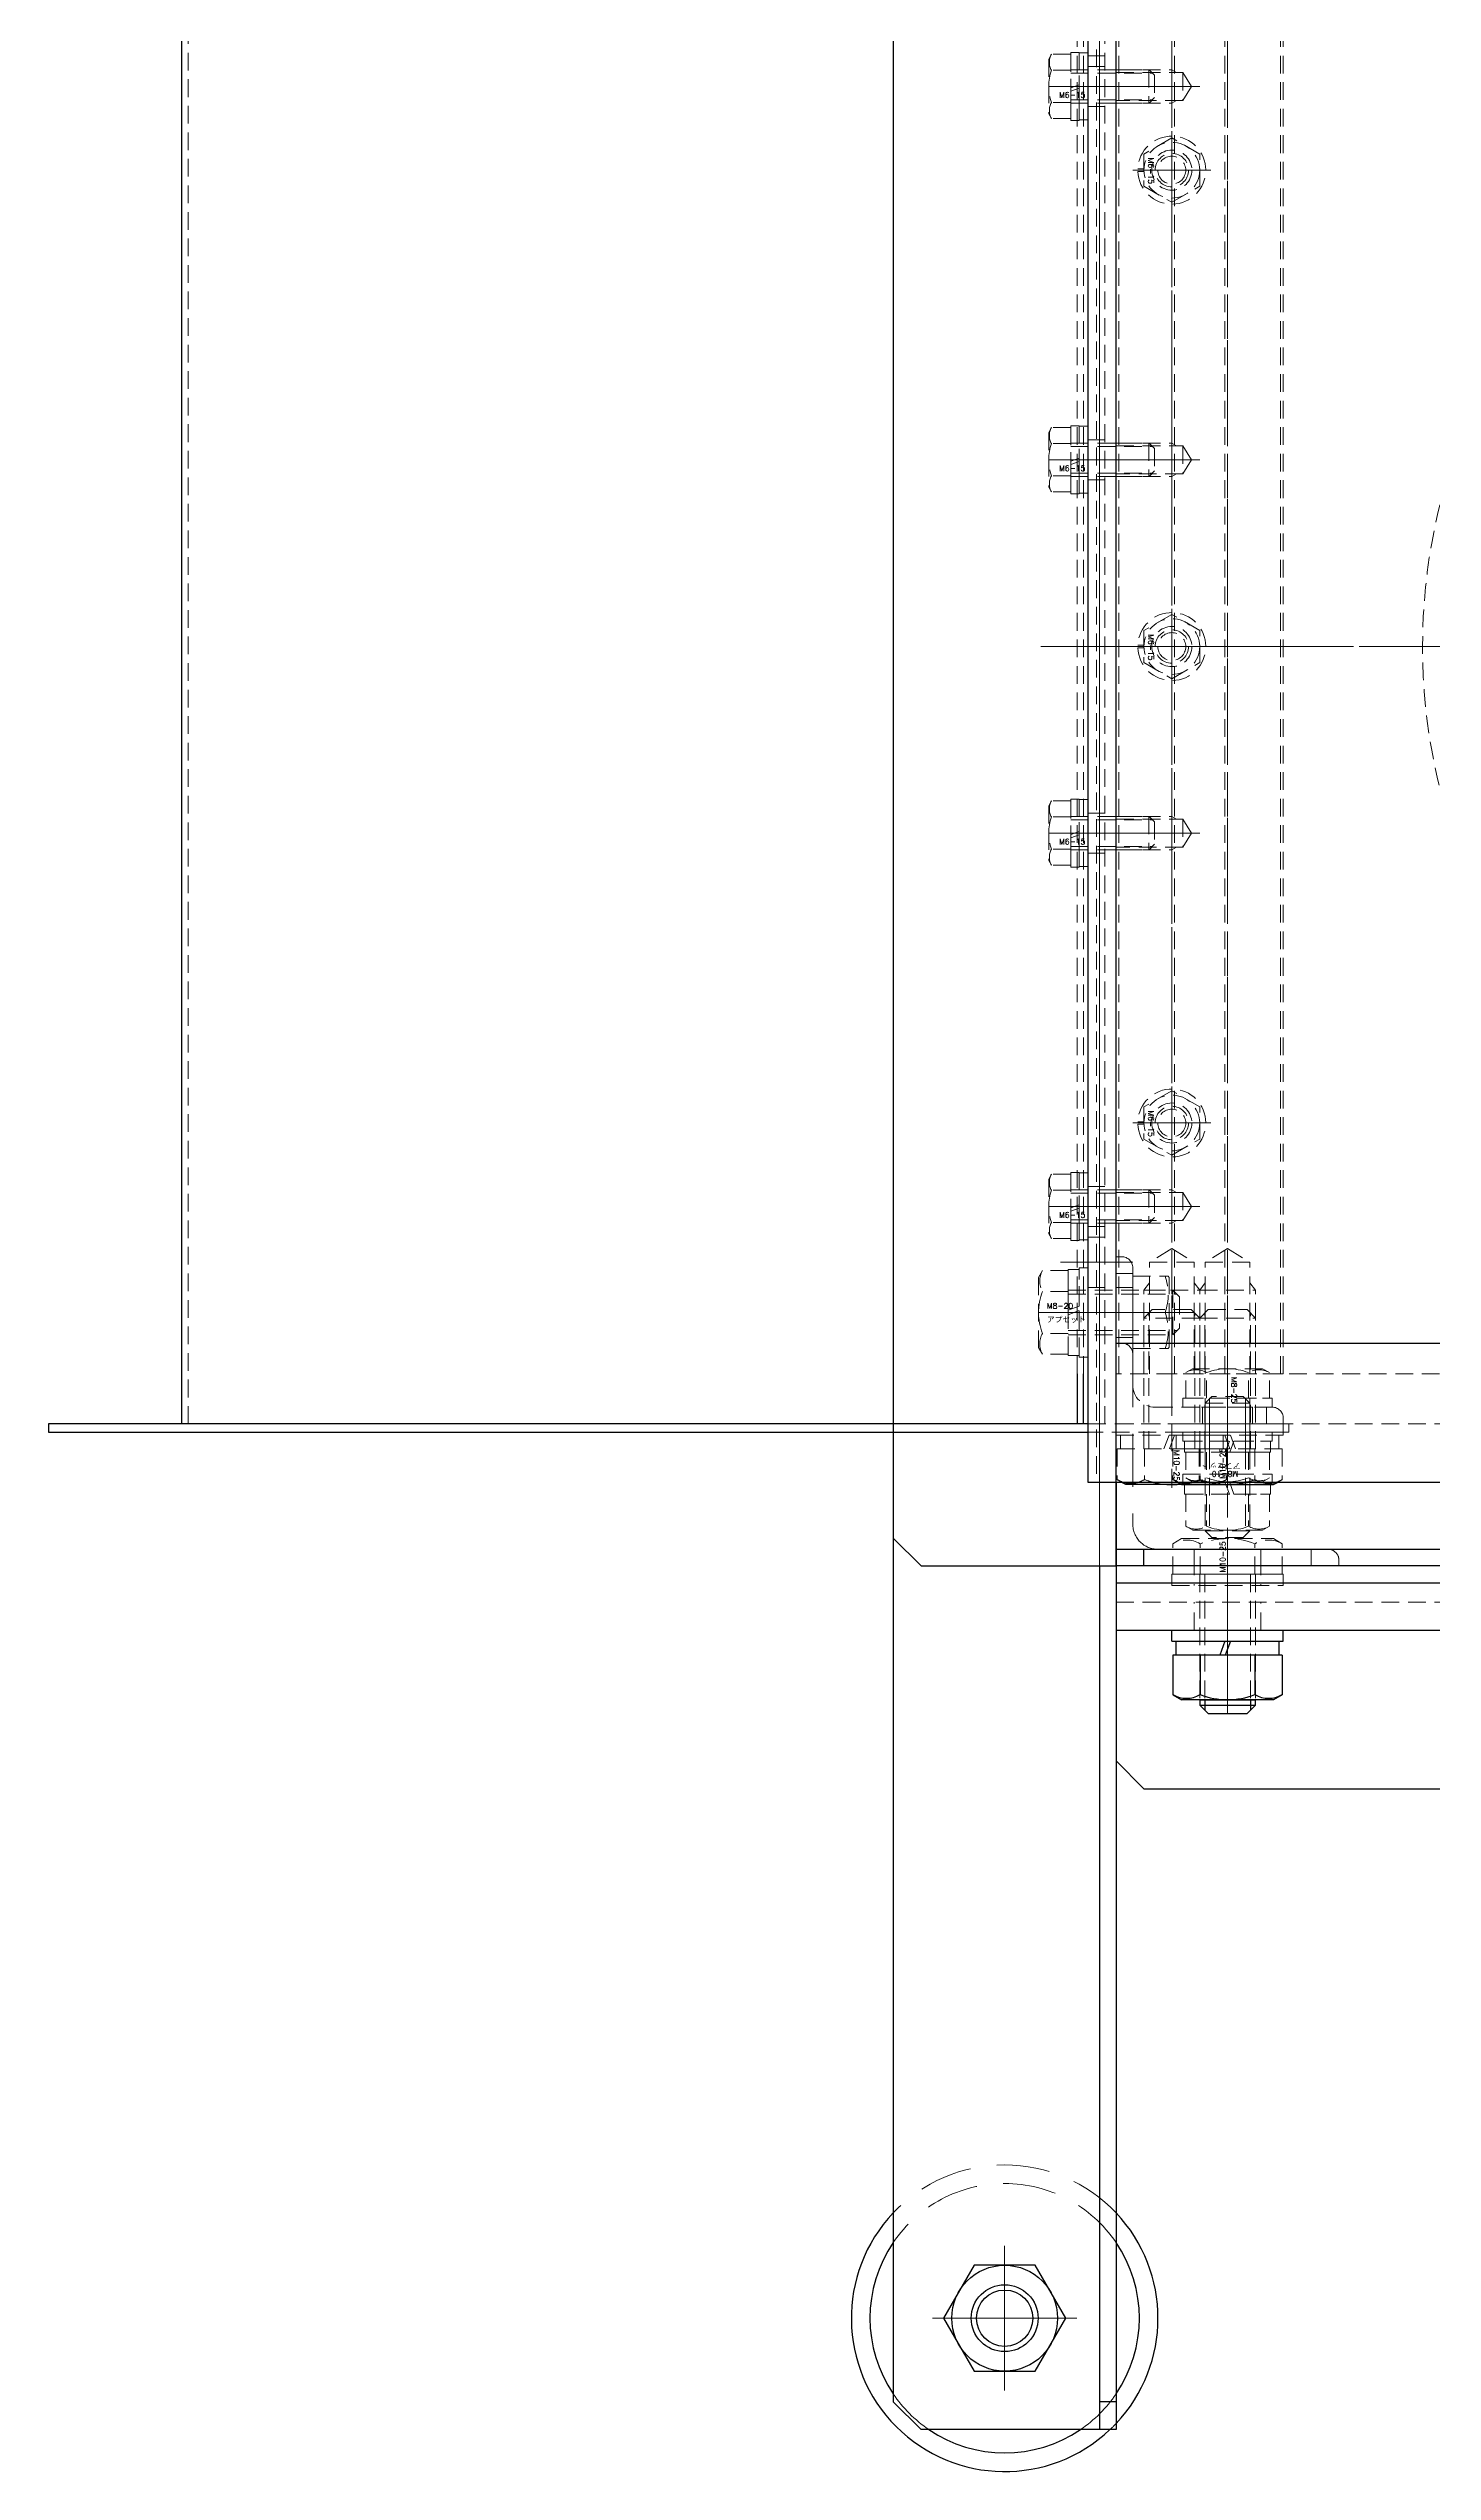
# Model space of a CAD drawing. Header units: millimetres. Extents: x 0 to 10987, y 0 to 7892.
# Drawn here: x 1837.5 to 2085.9, y 6141.4 to 6576.3 of the extents above; entities that cross this region are included whole.
import ezdxf

# ---------------------------------------------------------------- set-up
doc = ezdxf.new("R2010")
doc.units = ezdxf.units.MM
doc.linetypes.add('CENTER2', pattern=[28.575, 19.05, -3.175, 3.175, -3.175])
doc.linetypes.add('HIDDEN2', pattern=[4.7625, 3.175, -1.5875])
for name, color, linetype, lineweight in [('01_外形線', 7, 'Continuous', 25), ('03_かくれ線', 6, 'HIDDEN2', 13), ('04_中心線', 1, 'CENTER2', 9)]:
    doc.layers.add(name, color=color, linetype=linetype, lineweight=lineweight)
doc.styles.add('KSS_TXT', font='txt.shx', dxfattribs={"bigfont": 'extfont2.shx'})

# ---------------------------------------------------------------- blocks, each defined once
blk = doc.blocks.new('*U361')
at = {"layer": '04_中心線', "color": 0, "linetype": 'CENTER2', "transparency": 16777216}
for p, q in [((0, 2.4), (0, 12.97)), ((-12.97, 0), (-2.4, 0)), ((2.4, 0), (12.97, 0)), ((0, -12.97), (0, -2.4))]:
    blk.add_line(p, q, dxfattribs=at)
at = {"layer": '04_中心線', "color": 0, "linetype": 'Continuous', "transparency": 16777216}
for p, q in [((-1.2, 0), (1.2, 0)), ((0, -1.2), (0, 1.2))]:
    blk.add_line(p, q, dxfattribs=at)
blk = doc.blocks.new('*U363')
at = {"layer": '04_中心線', "color": 0, "linetype": 'CENTER2', "transparency": 16777216}
for p, q in [((0, 1.2), (0, 9.5)), ((-9.5, 0), (-1.2, 0)), ((1.2, 0), (9.5, 0)), ((0, -9.5), (0, -1.2))]:
    blk.add_line(p, q, dxfattribs=at)
at = {"layer": '04_中心線', "color": 0, "linetype": 'Continuous', "transparency": 16777216}
for p, q in [((-0.6, 0), (0.6, 0)), ((0, -0.6), (0, 0.6))]:
    blk.add_line(p, q, dxfattribs=at)

msp = doc.modelspace()

# ---------------------------------------------------------------- linework, layer by layer
at = {"layer": '01_外形線'}
for p, q in [((1861.377, 6329.442), (1861.377, 6608.442)), ((2022.074, 6338.442), (2022.074, 6329.442)), ((2023.223, 6329.442), (2023.223, 6338.442)), ((2030.828, 6318.542), (2030.135, 6318.942)), ((2040.828, 6318.542), (2030.828, 6318.542)), ((2040.135, 6318.942), (2040.828, 6318.542)), ((2040.828, 6318.542), (2057.328, 6318.542)), ((2057.328, 6318.542), (2058.021, 6318.942)), ((1989.078, 6308.942), (1989.078, 6153.942)), ((2029.078, 6306.942), (2829.078, 6306.942)), ((2034.078, 6303.942), (2034.078, 6306.942)), ((2026.078, 6303.942), (2026.078, 6148.942)), ((2029.078, 6303.942), (2029.078, 6148.942)), ((2029.078, 6300.942), (2829.078, 6300.942)), ((2039.078, 6292.442), (2059.078, 6292.442)), ((2039.078, 6290.442), (2039.078, 6292.442)), ((2059.078, 6290.442), (2059.078, 6292.442)), ((2039.078, 6290.442), (2059.078, 6290.442)), ((2039.878, 6287.942), (2039.878, 6290.442)), ((2048.578, 6290.442), (2047.668, 6287.942)), ((2049.578, 6290.442), (2048.668, 6287.942)), ((2058.278, 6290.442), (2058.278, 6287.942)), ((2058.893, 6287.942), (2039.263, 6287.942)), ((2039.263, 6287.942), (2039.263, 6280.845)), ((2047.668, 6287.942), (2039.878, 6287.942)), ((2044.171, 6287.942), (2044.171, 6280.845)), ((2058.278, 6287.942), (2048.668, 6287.942)), ((2053.986, 6287.942), (2053.986, 6280.845)), ((2058.893, 6287.942), (2058.893, 6280.845)), ((2039.263, 6280.845), (2040.828, 6279.942)), ((2057.328, 6279.942), (2040.828, 6279.942)), ((2044.078, 6279.942), (2054.078, 6279.942)), ((2044.078, 6279.942), (2044.078, 6278.942)), ((2044.978, 6279.942), (2044.978, 6278.042)), ((2053.178, 6279.942), (2053.178, 6278.042)), ((2054.078, 6278.942), (2054.078, 6279.942)), ((2058.893, 6280.845), (2057.328, 6279.942)), ((2044.078, 6278.942), (2045.578, 6277.442)), ((2044.078, 6278.942), (2054.078, 6278.942)), ((2045.578, 6277.442), (2052.578, 6277.442)), ((2054.078, 6278.942), (2052.578, 6277.442)), ((1994.078, 6148.942), (1989.078, 6153.942)), ((2029.078, 6153.942), (2026.078, 6153.942)), ((2029.078, 6148.942), (1994.078, 6148.942))]:
    msp.add_line(p, q, dxfattribs=at)
for points in [[(1989.078, 6628.942), (1989.078, 6308.942), (1994.078, 6303.942), (2029.078, 6303.942), (2029.078, 6633.942), (1994.078, 6633.942)], [(2029.078, 6343.942), (2829.078, 6343.942), (2829.078, 6303.942), (2029.078, 6303.942)], [(2034.078, 6263.942), (2824.078, 6263.942), (2829.078, 6268.942), (2829.078, 6303.942), (2029.078, 6303.942), (2029.078, 6268.942)], [(2014.563, 6159.442), (2020.048, 6168.942), (2014.563, 6178.442), (2003.593, 6178.442), (1998.108, 6168.942), (2003.593, 6159.442)]]:
    msp.add_lwpolyline(points, close=True, dxfattribs=at)
msp.add_lwpolyline([(2024.078, 6618.942), (2579.078, 6618.942, -0.4142136), (2589.078, 6608.942), (2589.078, 6328.942, -0.4142136), (2579.078, 6318.942), (2024.078, 6318.942), (2024.078, 6618.942)], format="xyb", dxfattribs=at)
for points in [[(2024.078, 6329.442), (1837.47, 6329.442), (1837.47, 6327.942), (2024.078, 6327.942)], [(2029.078, 6318.942), (2029.078, 6292.442), (2144.585, 6292.442)]]:
    msp.add_lwpolyline(points, dxfattribs=at)
for radius in [9.5, 6, 5.053]:
    msp.add_circle((2009.078, 6168.942), radius, dxfattribs=at)
for centre, radius, start, end in [((2031.717, 6323.695), 4.907, 255.61054, 284.38946), ((2039.078, 6332.321), 13.779, 256.16077, 276.6282), ((2041.717, 6323.695), 4.907, 255.61054, 284.38946), ((2049.078, 6332.321), 13.779, 256.16077, 283.83923), ((2056.439, 6323.695), 4.907, 255.61054, 284.38946), ((2041.717, 6285.095), 4.907, 240.00001, 299.99999), ((2049.078, 6293.721), 13.779, 249.136, 290.864), ((2056.439, 6285.095), 4.907, 240.00001, 299.99999), ((2009.078, 6168.942), 27.518, 136.61816, 313.38184), ((2009.078, 6168.942), 27.518, 316.61816, 43.38184), ((2009.078, 6168.942), 24.18, 145.80392, 214.19608), ((2009.078, 6168.942), 24.18, 325.80392, 34.19608), ((2009.078, 6168.942), 24.18, 235.80392, 304.19608)]:
    msp.add_arc(centre, radius, start, end, dxfattribs=at)
at = {"layer": '03_かくれ線', "ltscale": 3}
for p, q in [((2026.078, 6633.942), (2026.078, 6303.942)), ((2026.078, 6303.942), (2026.078, 6633.942)), ((2029.078, 6633.942), (2029.078, 6303.942)), ((1989.078, 6628.942), (1989.078, 6308.942)), ((2043.078, 6303.942), (2043.078, 6306.942)), ((2055.078, 6303.942), (2055.078, 6306.942)), ((2064.078, 6303.942), (2064.078, 6306.942))]:
    msp.add_line(p, q, dxfattribs=at)
at = {"layer": '03_かくれ線'}
for p, q in [((2025.578, 6618.942), (2025.578, 6318.942)), ((2029.078, 6618.942), (2029.078, 6318.942)), ((1862.526, 6329.442), (1862.526, 6608.442)), ((2024.078, 6608.442), (2024.078, 6329.442)), ((2027.078, 6329.442), (2027.078, 6608.442)), ((2022.074, 6338.442), (2022.074, 6599.442)), ((2023.223, 6338.442), (2023.223, 6599.442)), ((2029.078, 6338.442), (2029.078, 6599.442)), ((2029.578, 6338.442), (2029.578, 6599.442)), ((2039.078, 6338.442), (2039.078, 6599.442)), ((2039.578, 6338.442), (2039.578, 6599.442)), ((2048.578, 6338.442), (2048.578, 6599.442)), ((2049.078, 6338.442), (2049.078, 6599.442)), ((2058.578, 6338.442), (2058.578, 6599.442)), ((2059.078, 6338.442), (2059.078, 6599.442)), ((2017.482, 6575.246), (2016.978, 6574.372)), ((2020.978, 6575.246), (2017.482, 6575.246)), ((2020.978, 6575.572), (2020.978, 6569.226)), ((2022.478, 6575.572), (2020.978, 6575.572)), ((2020.978, 6575.246), (2020.978, 6563.699)), ((2022.478, 6575.572), (2022.478, 6569.772)), ((2022.478, 6563.472), (2022.478, 6575.472)), ((2022.478, 6575.472), (2024.078, 6575.472)), ((2024.078, 6563.472), (2024.078, 6575.472)), ((2016.978, 6574.372), (2016.978, 6564.572)), ((2020.978, 6572.359), (2017.482, 6572.359)), ((2020.978, 6572.472), (2034.978, 6572.472)), ((2020.978, 6571.872), (2035.178, 6571.872)), ((2024.078, 6574.942), (2027.078, 6574.942)), ((2024.078, 6573.042), (2027.078, 6573.042)), ((2029.078, 6572.442), (2039.078, 6572.442)), ((2029.078, 6571.942), (2041.078, 6571.942)), ((2034.978, 6572.472), (2034.978, 6566.472)), ((2034.978, 6572.472), (2035.178, 6572.272)), ((2035.178, 6572.272), (2035.978, 6571.472)), ((2035.578, 6571.872), (2035.178, 6571.872)), ((2035.978, 6571.472), (2035.978, 6567.472)), ((2039.078, 6566.442), (2039.078, 6572.442)), ((2039.944, 6571.942), (2039.078, 6572.442)), ((2041.078, 6571.942), (2042.58, 6569.442)), ((2041.078, 6571.942), (2041.078, 6566.942)), ((2020.978, 6566.585), (2017.482, 6566.585)), ((2022.478, 6569.772), (2020.978, 6569.226)), ((2022.478, 6569.172), (2020.978, 6568.626)), ((2020.978, 6568.626), (2020.978, 6563.372)), ((2020.978, 6567.072), (2035.178, 6567.072)), ((2020.978, 6566.472), (2034.978, 6566.472)), ((2022.478, 6569.172), (2022.478, 6563.372)), ((2041.078, 6566.942), (2029.078, 6566.942)), ((2029.078, 6566.442), (2039.078, 6566.442)), ((2034.978, 6566.472), (2035.178, 6566.672)), ((2035.178, 6566.672), (2035.978, 6567.472)), ((2035.578, 6567.072), (2035.178, 6567.072)), ((2039.944, 6566.942), (2039.078, 6566.442)), ((2042.58, 6569.442), (2041.078, 6566.942)), ((2017.482, 6563.699), (2016.978, 6564.572)), ((2020.978, 6563.699), (2017.482, 6563.699)), ((2020.978, 6563.372), (2022.478, 6563.372)), ((2022.478, 6563.472), (2024.078, 6563.472)), ((2024.078, 6565.842), (2027.078, 6565.842)), ((2039.078, 6560.215), (2034.078, 6557.329)), ((2044.078, 6557.329), (2039.078, 6560.215)), ((2034.078, 6554.667), (2032.982, 6554.667)), ((2034.078, 6554.217), (2032.982, 6554.217)), ((2034.078, 6557.329), (2034.078, 6551.555)), ((2044.078, 6551.555), (2044.078, 6557.329)), ((2034.078, 6551.555), (2039.078, 6548.668)), ((2039.078, 6548.668), (2044.078, 6551.555)), ((2017.482, 6508.246), (2016.978, 6507.372)), ((2016.978, 6507.372), (2016.978, 6497.572)), ((2020.978, 6508.246), (2017.482, 6508.246)), ((2020.978, 6508.572), (2020.978, 6502.226)), ((2022.478, 6508.572), (2020.978, 6508.572)), ((2020.978, 6508.246), (2020.978, 6496.699)), ((2022.478, 6508.572), (2022.478, 6502.772)), ((2022.478, 6496.472), (2022.478, 6508.472)), ((2022.478, 6508.472), (2024.078, 6508.472)), ((2024.078, 6496.472), (2024.078, 6508.472)), ((2024.078, 6506.042), (2027.078, 6506.042)), ((2020.978, 6505.359), (2017.482, 6505.359)), ((2020.978, 6505.472), (2034.978, 6505.472)), ((2020.978, 6504.872), (2035.178, 6504.872)), ((2022.478, 6502.772), (2020.978, 6502.226)), ((2022.478, 6502.172), (2020.978, 6501.626)), ((2020.978, 6501.626), (2020.978, 6496.372)), ((2022.478, 6502.172), (2022.478, 6496.372)), ((2029.078, 6505.442), (2039.078, 6505.442)), ((2029.078, 6504.942), (2041.078, 6504.942)), ((2034.978, 6505.472), (2034.978, 6499.472)), ((2034.978, 6505.472), (2035.178, 6505.272)), ((2035.178, 6505.272), (2035.978, 6504.472)), ((2035.578, 6504.872), (2035.178, 6504.872)), ((2035.978, 6504.472), (2035.978, 6500.472)), ((2039.078, 6499.442), (2039.078, 6505.442)), ((2039.944, 6504.942), (2039.078, 6505.442)), ((2041.078, 6504.942), (2042.58, 6502.442)), ((2041.078, 6504.942), (2041.078, 6499.942)), ((2042.58, 6502.442), (2041.078, 6499.942)), ((2017.482, 6496.699), (2016.978, 6497.572)), ((2020.978, 6499.585), (2017.482, 6499.585)), ((2020.978, 6500.072), (2035.178, 6500.072)), ((2020.978, 6499.472), (2034.978, 6499.472)), ((2024.078, 6498.842), (2027.078, 6498.842)), ((2041.078, 6499.942), (2029.078, 6499.942)), ((2029.078, 6499.442), (2039.078, 6499.442)), ((2034.978, 6499.472), (2035.178, 6499.672)), ((2035.178, 6499.672), (2035.978, 6500.472)), ((2035.578, 6500.072), (2035.178, 6500.072)), ((2039.944, 6499.942), (2039.078, 6499.442)), ((2020.978, 6496.699), (2017.482, 6496.699)), ((2020.978, 6496.372), (2022.478, 6496.372)), ((2022.478, 6496.472), (2024.078, 6496.472)), ((2039.078, 6474.715), (2034.078, 6471.829)), ((2034.078, 6471.829), (2034.078, 6466.055)), ((2044.078, 6471.829), (2039.078, 6474.715)), ((2044.078, 6466.055), (2044.078, 6471.829)), ((2034.078, 6469.167), (2032.982, 6469.167)), ((2034.078, 6468.717), (2032.982, 6468.717)), ((2034.078, 6466.055), (2039.078, 6463.168)), ((2039.078, 6463.168), (2044.078, 6466.055)), ((2017.482, 6441.246), (2016.978, 6440.372)), ((2016.978, 6440.372), (2016.978, 6430.572)), ((2020.978, 6441.246), (2017.482, 6441.246)), ((2020.978, 6441.572), (2020.978, 6435.226)), ((2022.478, 6441.572), (2020.978, 6441.572)), ((2020.978, 6441.246), (2020.978, 6429.699)), ((2022.478, 6441.572), (2022.478, 6435.772)), ((2022.478, 6429.472), (2022.478, 6441.472)), ((2022.478, 6441.472), (2024.078, 6441.472)), ((2024.078, 6429.472), (2024.078, 6441.472)), ((2020.978, 6438.359), (2017.482, 6438.359)), ((2020.978, 6438.472), (2034.978, 6438.472)), ((2020.978, 6437.872), (2035.178, 6437.872)), ((2024.078, 6439.042), (2027.078, 6439.042)), ((2029.078, 6438.442), (2039.078, 6438.442)), ((2029.078, 6437.942), (2041.078, 6437.942)), ((2034.978, 6438.472), (2034.978, 6432.472)), ((2034.978, 6438.472), (2035.178, 6438.272)), ((2035.178, 6438.272), (2035.978, 6437.472)), ((2035.578, 6437.872), (2035.178, 6437.872)), ((2035.978, 6437.472), (2035.978, 6433.472)), ((2039.078, 6432.442), (2039.078, 6438.442)), ((2039.944, 6437.942), (2039.078, 6438.442)), ((2041.078, 6437.942), (2042.58, 6435.442)), ((2041.078, 6437.942), (2041.078, 6432.942)), ((2020.978, 6432.585), (2017.482, 6432.585)), ((2022.478, 6435.772), (2020.978, 6435.226)), ((2022.478, 6435.172), (2020.978, 6434.626)), ((2020.978, 6434.626), (2020.978, 6429.372)), ((2020.978, 6433.072), (2035.178, 6433.072)), ((2020.978, 6432.472), (2034.978, 6432.472)), ((2022.478, 6435.172), (2022.478, 6429.372)), ((2024.078, 6431.842), (2027.078, 6431.842)), ((2041.078, 6432.942), (2029.078, 6432.942)), ((2029.078, 6432.442), (2039.078, 6432.442)), ((2034.978, 6432.472), (2035.178, 6432.672)), ((2035.178, 6432.672), (2035.978, 6433.472)), ((2035.578, 6433.072), (2035.178, 6433.072)), ((2039.944, 6432.942), (2039.078, 6432.442)), ((2042.58, 6435.442), (2041.078, 6432.942)), ((2017.482, 6429.699), (2016.978, 6430.572)), ((2020.978, 6429.699), (2017.482, 6429.699)), ((2020.978, 6429.372), (2022.478, 6429.372)), ((2022.478, 6429.472), (2024.078, 6429.472)), ((2039.078, 6389.215), (2034.078, 6386.329)), ((2044.078, 6386.329), (2039.078, 6389.215)), ((2034.078, 6386.329), (2034.078, 6380.555)), ((2044.078, 6380.555), (2044.078, 6386.329)), ((2034.078, 6383.667), (2032.982, 6383.667)), ((2034.078, 6383.217), (2032.982, 6383.217)), ((2034.078, 6380.555), (2039.078, 6377.668)), ((2039.078, 6377.668), (2044.078, 6380.555)), ((2017.482, 6374.246), (2016.978, 6373.372)), ((2016.978, 6373.372), (2016.978, 6363.572)), ((2020.978, 6374.246), (2017.482, 6374.246)), ((2020.978, 6371.359), (2017.482, 6371.359)), ((2020.978, 6374.572), (2020.978, 6368.226)), ((2022.478, 6374.572), (2020.978, 6374.572)), ((2020.978, 6374.246), (2020.978, 6362.699)), ((2020.978, 6371.472), (2034.978, 6371.472)), ((2020.978, 6370.872), (2035.178, 6370.872)), ((2022.478, 6374.572), (2022.478, 6368.772)), ((2022.478, 6362.472), (2022.478, 6374.472)), ((2022.478, 6374.472), (2024.078, 6374.472)), ((2024.078, 6362.472), (2024.078, 6374.472)), ((2024.078, 6372.042), (2027.078, 6372.042)), ((2029.078, 6371.442), (2039.078, 6371.442)), ((2029.078, 6370.942), (2041.078, 6370.942)), ((2034.978, 6371.472), (2034.978, 6365.472)), ((2034.978, 6371.472), (2035.178, 6371.272)), ((2035.178, 6371.272), (2035.978, 6370.472)), ((2035.578, 6370.872), (2035.178, 6370.872)), ((2039.078, 6365.442), (2039.078, 6371.442)), ((2039.944, 6370.942), (2039.078, 6371.442)), ((2041.078, 6370.942), (2042.58, 6368.442)), ((2041.078, 6370.942), (2041.078, 6365.942)), ((2022.478, 6368.772), (2020.978, 6368.226)), ((2022.478, 6368.172), (2020.978, 6367.626)), ((2020.978, 6367.626), (2020.978, 6362.372)), ((2022.478, 6368.172), (2022.478, 6362.372)), ((2035.178, 6365.672), (2035.978, 6366.472)), ((2035.978, 6370.472), (2035.978, 6366.472)), ((2042.58, 6368.442), (2041.078, 6365.942)), ((2017.482, 6362.699), (2016.978, 6363.572)), ((2020.978, 6365.585), (2017.482, 6365.585)), ((2020.978, 6362.699), (2017.482, 6362.699)), ((2020.978, 6366.072), (2035.178, 6366.072)), ((2020.978, 6365.472), (2034.978, 6365.472)), ((2020.978, 6362.372), (2022.478, 6362.372)), ((2022.478, 6362.472), (2024.078, 6362.472)), ((2024.078, 6364.842), (2027.078, 6364.842)), ((2024.078, 6362.942), (2027.078, 6362.942)), ((2041.078, 6365.942), (2029.078, 6365.942)), ((2029.078, 6365.442), (2039.078, 6365.442)), ((2034.978, 6365.472), (2035.178, 6365.672)), ((2035.578, 6366.072), (2035.178, 6366.072)), ((2039.944, 6365.942), (2039.078, 6365.442)), ((2029.078, 6329.442), (2029.078, 6359.442)), ((2029.078, 6359.442), (2030.078, 6359.442)), ((2039.078, 6360.892), (2035.078, 6358.438)), ((2035.078, 6338.442), (2035.078, 6358.438)), ((2035.078, 6358.438), (2039.078, 6358.438)), ((2039.078, 6360.892), (2043.078, 6358.438)), ((2043.078, 6358.438), (2039.078, 6358.438)), ((2043.078, 6338.442), (2043.078, 6358.438)), ((2049.078, 6360.892), (2045.078, 6358.438)), ((2045.078, 6338.442), (2045.078, 6358.438)), ((2045.078, 6358.438), (2049.078, 6358.438)), ((2049.078, 6360.892), (2053.078, 6358.438)), ((2053.078, 6358.438), (2049.078, 6358.438)), ((2053.078, 6338.442), (2053.078, 6358.438)), ((2015.874, 6356.947), (2015.178, 6355.742)), ((2015.178, 6355.742), (2015.178, 6343.142)), ((2020.478, 6356.947), (2015.874, 6356.947)), ((2020.478, 6349.842), (2020.478, 6357.142)), ((2022.478, 6357.142), (2020.478, 6357.142)), ((2020.478, 6341.936), (2020.478, 6356.947)), ((2020.478, 6353.442), (2039.278, 6353.442)), ((2022.478, 6341.442), (2022.478, 6357.442)), ((2024.078, 6357.442), (2022.478, 6357.442)), ((2022.478, 6350.57), (2022.478, 6357.142)), ((2024.078, 6357.442), (2024.078, 6341.442)), ((2024.078, 6353.942), (2027.078, 6353.942)), ((2029.078, 6356.442), (2032.078, 6356.442)), ((2029.078, 6353.942), (2032.078, 6353.942)), ((2032.078, 6336.442), (2032.078, 6357.442)), ((2032.078, 6355.942), (2038.434, 6355.942)), ((2032.078, 6342.942), (2032.078, 6355.942)), ((2034.078, 6353.442), (2035.078, 6354.741)), ((2034.078, 6338.442), (2034.078, 6353.442)), ((2034.078, 6353.442), (2044.078, 6353.442)), ((2038.434, 6355.942), (2038.578, 6355.692)), ((2038.578, 6343.192), (2038.578, 6355.692)), ((2039.278, 6353.442), (2039.278, 6345.442)), ((2039.278, 6353.442), (2040.178, 6352.542)), ((2044.078, 6353.442), (2043.078, 6354.741)), ((2044.078, 6353.442), (2045.078, 6354.741)), ((2044.078, 6338.442), (2044.078, 6353.442)), ((2044.078, 6338.442), (2044.078, 6353.442)), ((2044.078, 6353.442), (2054.078, 6353.442)), ((2054.078, 6353.442), (2053.078, 6354.741)), ((2054.078, 6338.442), (2054.078, 6353.442)), ((2020.478, 6353.195), (2015.874, 6353.195)), ((2020.478, 6352.692), (2040.028, 6352.692)), ((2020.478, 6349.842), (2022.478, 6350.57)), ((2020.478, 6349.042), (2022.478, 6349.77)), ((2020.478, 6341.742), (2020.478, 6349.042)), ((2022.478, 6341.742), (2022.478, 6349.77)), ((2032.078, 6349.442), (2037.853, 6349.442)), ((2034.078, 6348.442), (2035.578, 6349.942)), ((2034.978, 6324.942), (2034.978, 6349.342)), ((2042.578, 6349.942), (2035.578, 6349.942)), ((2040.178, 6352.542), (2040.478, 6352.242)), ((2040.478, 6352.242), (2040.478, 6346.642)), ((2044.078, 6348.442), (2042.578, 6349.942)), ((2043.178, 6324.942), (2043.178, 6349.342)), ((2044.078, 6348.442), (2045.578, 6349.942)), ((2044.978, 6324.942), (2044.978, 6349.342)), ((2045.578, 6349.942), (2052.578, 6349.942)), ((2054.078, 6348.442), (2052.578, 6349.942)), ((2053.178, 6324.942), (2053.178, 6349.342)), ((2020.478, 6345.689), (2015.874, 6345.689)), ((2020.478, 6346.192), (2040.028, 6346.192)), ((2020.478, 6345.442), (2039.278, 6345.442)), ((2029.078, 6344.942), (2032.078, 6344.942)), ((2034.078, 6324.942), (2034.078, 6348.442)), ((2044.078, 6348.442), (2034.078, 6348.442)), ((2039.278, 6345.442), (2040.178, 6346.342)), ((2040.178, 6346.342), (2040.478, 6346.642)), ((2044.078, 6324.942), (2044.078, 6348.442)), ((2044.078, 6324.942), (2044.078, 6348.442)), ((2044.078, 6348.442), (2054.078, 6348.442)), ((2054.078, 6324.942), (2054.078, 6348.442)), ((2015.874, 6341.936), (2015.178, 6343.142)), ((2020.478, 6341.936), (2015.874, 6341.936)), ((2020.478, 6341.742), (2022.478, 6341.742)), ((2024.078, 6341.442), (2022.478, 6341.442)), ((2032.078, 6342.942), (2038.434, 6342.942)), ((2038.434, 6342.942), (2038.578, 6343.192)), ((2049.078, 6338.442), (2029.078, 6338.442)), ((2059.078, 6338.442), (2039.078, 6338.442)), ((2041.573, 6338.646), (2042.778, 6339.342)), ((2041.573, 6334.042), (2041.573, 6338.646)), ((2055.378, 6339.342), (2042.778, 6339.342)), ((2045.325, 6334.042), (2045.325, 6338.646)), ((2052.831, 6334.042), (2052.831, 6338.646)), ((2056.584, 6338.646), (2055.378, 6339.342)), ((2056.584, 6334.042), (2056.584, 6338.646)), ((2036.078, 6332.442), (2057.078, 6332.442)), ((2041.078, 6334.042), (2057.078, 6334.042)), ((2041.078, 6332.442), (2041.078, 6334.042)), ((2057.078, 6332.442), (2041.078, 6332.442)), ((2041.573, 6334.042), (2056.584, 6334.042)), ((2044.578, 6329.442), (2044.578, 6332.442)), ((2045.078, 6333.142), (2045.978, 6334.042)), ((2045.078, 6334.042), (2045.078, 6314.342)), ((2053.078, 6333.142), (2045.078, 6333.142)), ((2045.078, 6324.342), (2045.078, 6333.142)), ((2045.828, 6334.042), (2045.828, 6314.342)), ((2045.828, 6324.342), (2045.828, 6333.892)), ((2045.978, 6334.042), (2046.278, 6334.342)), ((2051.878, 6334.342), (2046.278, 6334.342)), ((2052.178, 6334.042), (2051.878, 6334.342)), ((2053.078, 6333.142), (2052.178, 6334.042)), ((2052.328, 6334.042), (2052.328, 6314.342)), ((2052.328, 6324.342), (2052.328, 6333.892)), ((2053.078, 6334.042), (2053.078, 6314.342)), ((2053.078, 6324.342), (2053.078, 6333.142)), ((2053.578, 6329.442), (2053.578, 6332.442)), ((2056.078, 6332.442), (2056.078, 6329.442)), ((2057.078, 6332.442), (2057.078, 6334.042)), ((2024.078, 6329.442), (2027.078, 6329.442)), ((2029.078, 6329.442), (2059.078, 6329.442)), ((2029.078, 6329.442), (2049.078, 6329.442)), ((2029.078, 6327.972), (2029.078, 6329.442)), ((2029.078, 6327.442), (2029.078, 6327.972)), ((2029.078, 6327.442), (2049.078, 6327.442)), ((2029.878, 6324.942), (2029.878, 6327.442)), ((2038.578, 6327.442), (2037.668, 6324.942)), ((2039.578, 6327.442), (2038.668, 6324.942)), ((2059.078, 6329.442), (2039.078, 6329.442)), ((2039.078, 6327.972), (2039.078, 6329.442)), ((2039.078, 6327.972), (2039.078, 6327.442)), ((2059.078, 6327.442), (2039.078, 6327.442)), ((2039.878, 6327.442), (2039.878, 6324.942)), ((2057.078, 6327.942), (2041.078, 6327.942)), ((2041.078, 6327.942), (2041.078, 6326.342)), ((2048.278, 6327.442), (2048.278, 6324.942)), ((2048.578, 6327.442), (2049.488, 6324.942)), ((2049.078, 6327.972), (2049.078, 6329.442)), ((2049.078, 6327.972), (2049.078, 6327.442)), ((2049.578, 6327.442), (2050.488, 6324.942)), ((2057.078, 6327.942), (2057.078, 6326.342)), ((2058.278, 6324.942), (2058.278, 6327.442)), ((2059.078, 6329.442), (2059.078, 6330.442)), ((2059.078, 6327.972), (2059.078, 6329.442)), ((2059.078, 6327.442), (2059.078, 6327.972)), ((2029.263, 6324.942), (2029.263, 6319.445)), ((2029.263, 6324.942), (2048.893, 6324.942)), ((2034.171, 6324.942), (2034.171, 6319.445)), ((2039.263, 6324.942), (2039.263, 6319.445)), ((2058.893, 6324.942), (2039.263, 6324.942)), ((2041.078, 6326.342), (2057.078, 6326.342)), ((2041.378, 6326.342), (2049.406, 6326.342)), ((2041.378, 6324.342), (2041.378, 6326.342)), ((2041.378, 6324.342), (2048.678, 6324.342)), ((2041.573, 6324.342), (2056.584, 6324.342)), ((2041.573, 6324.342), (2041.573, 6319.738)), ((2043.986, 6324.942), (2043.986, 6319.445)), ((2044.171, 6324.942), (2044.171, 6319.445)), ((2045.325, 6324.342), (2045.325, 6319.738)), ((2048.678, 6324.342), (2049.406, 6326.342)), ((2048.893, 6324.942), (2048.893, 6319.445)), ((2049.478, 6324.342), (2050.206, 6326.342)), ((2049.478, 6324.342), (2056.778, 6324.342)), ((2050.206, 6326.342), (2056.778, 6326.342)), ((2052.831, 6324.342), (2052.831, 6319.738)), ((2053.986, 6324.942), (2053.986, 6319.445)), ((2056.584, 6324.342), (2056.584, 6319.738)), ((2056.778, 6326.342), (2056.778, 6324.342)), ((2058.893, 6324.942), (2058.893, 6319.445)), ((2029.263, 6319.445), (2030.135, 6318.942)), ((2039.263, 6319.445), (2040.135, 6318.942)), ((2047.328, 6318.542), (2040.828, 6318.542)), ((2041.078, 6320.442), (2057.078, 6320.442)), ((2041.078, 6318.842), (2041.078, 6320.442)), ((2057.078, 6318.842), (2041.078, 6318.842)), ((2041.378, 6318.842), (2048.678, 6318.842)), ((2041.378, 6318.842), (2041.378, 6316.842)), ((2041.573, 6319.738), (2042.778, 6319.042)), ((2055.378, 6319.042), (2042.778, 6319.042)), ((2048.073, 6318.972), (2047.328, 6318.542)), ((2048.893, 6319.445), (2048.111, 6318.994)), ((2048.678, 6318.842), (2049.406, 6316.842)), ((2049.478, 6318.842), (2056.778, 6318.842)), ((2049.478, 6318.842), (2050.206, 6316.842)), ((2056.584, 6319.738), (2055.378, 6319.042)), ((2056.778, 6316.842), (2056.778, 6318.842)), ((2057.078, 6318.842), (2057.078, 6320.442)), ((2058.893, 6319.445), (2058.021, 6318.942)), ((2041.378, 6316.842), (2049.406, 6316.842)), ((2041.573, 6316.842), (2056.584, 6316.842)), ((2041.573, 6316.842), (2041.573, 6311.067)), ((2045.078, 6314.342), (2045.078, 6310.242)), ((2045.325, 6316.842), (2045.325, 6311.067)), ((2045.828, 6314.342), (2045.828, 6309.492)), ((2050.206, 6316.842), (2056.778, 6316.842)), ((2052.328, 6314.342), (2052.328, 6309.492)), ((2052.831, 6316.842), (2052.831, 6311.067)), ((2053.078, 6314.342), (2053.078, 6310.242)), ((2056.584, 6316.842), (2056.584, 6311.067)), ((2041.573, 6311.067), (2042.828, 6310.342)), ((2042.828, 6310.342), (2055.328, 6310.342)), ((2053.078, 6310.242), (2045.078, 6310.242)), ((2045.078, 6310.242), (2045.978, 6309.342)), ((2053.078, 6310.242), (2052.178, 6309.342)), ((2056.584, 6311.067), (2055.328, 6310.342)), ((2039.263, 6307.938), (2040.828, 6308.842)), ((2039.263, 6302.442), (2039.263, 6307.938)), ((2040.828, 6308.842), (2057.328, 6308.842)), ((2044.171, 6302.442), (2044.171, 6307.938)), ((2045.978, 6309.342), (2046.278, 6309.042)), ((2051.878, 6309.042), (2046.278, 6309.042)), ((2052.178, 6309.342), (2051.878, 6309.042)), ((2053.986, 6302.442), (2053.986, 6307.938)), ((2058.893, 6307.938), (2057.328, 6308.842)), ((2058.893, 6302.442), (2058.893, 6307.938)), ((2039.078, 6302.442), (2059.078, 6302.442)), ((2039.078, 6300.442), (2039.078, 6302.442)), ((2058.893, 6302.442), (2039.263, 6302.442)), ((2043.078, 6305.442), (2043.078, 6300.442)), ((2044.078, 6302.442), (2044.078, 6279.942)), ((2044.978, 6302.442), (2044.978, 6279.942)), ((2049.078, 6303.692), (2049.078, 6296.192)), ((2053.178, 6302.442), (2053.178, 6279.942)), ((2054.078, 6302.442), (2054.078, 6279.942)), ((2055.078, 6305.442), (2055.078, 6300.442)), ((2059.078, 6300.442), (2059.078, 6302.442)), ((2029.078, 6297.442), (2349.078, 6297.442)), ((2039.078, 6300.442), (2059.078, 6300.442)), ((2043.078, 6292.442), (2043.078, 6297.442)), ((2055.078, 6292.442), (2055.078, 6297.442))]:
    msp.add_line(p, q, dxfattribs=at)
at = {"layer": '03_かくれ線', "transparency": 33554559}
msp.add_line((2314.078, 6468.942), (2064.078, 6468.942), dxfattribs=at)
at = {"layer": '03_かくれ線', "ltscale": 3}
msp.add_lwpolyline([(2029.078, 6343.942), (2030.078, 6343.942, -0.4142136), (2032.078, 6341.942), (2032.078, 6311.442, 0.4142136), (2036.578, 6306.942), (2067.078, 6306.942, -0.4142136), (2069.078, 6304.942), (2069.078, 6303.942), (2029.078, 6303.942)], format="xyb", close=True, dxfattribs=at)
at = {"layer": '03_かくれ線'}
for points in [[(2029.078, 6329.442), (2349.078, 6329.442), (2349.078, 6338.442), (2029.078, 6338.442), (2029.078, 6329.442)], [(2024.078, 6329.442), (2060.078, 6329.442), (2060.078, 6327.942), (2024.078, 6327.942)]]:
    msp.add_lwpolyline(points, dxfattribs=at)
at = {"layer": '03_かくれ線', "transparency": 33554559}
msp.add_circle((2189.078, 6468.942), 105, dxfattribs=at)
at = {"layer": '03_かくれ線'}
for centre, radius in [((2039.078, 6554.442), 5), ((2039.078, 6554.442), 3.6), ((2039.078, 6554.442), 3), ((2039.078, 6554.442), 2.5), ((2039.078, 6468.942), 5), ((2039.078, 6468.942), 3.6), ((2039.078, 6468.942), 3), ((2039.078, 6468.942), 2.5), ((2039.078, 6383.442), 5), ((2039.078, 6383.442), 3.6), ((2039.078, 6383.442), 3), ((2039.078, 6383.442), 2.5)]:
    msp.add_circle(centre, radius, dxfattribs=at)
at = {"layer": '03_かくれ線', "ltscale": 3}
msp.add_circle((2009.078, 6168.942), 6, dxfattribs=at)
at = {"layer": '03_かくれ線'}
for centre, radius, start, end in [((2019.982, 6573.802), 2.887, 150.00001, 209.99999), ((2025.492, 6569.472), 8.514, 160.18087, 199.81913), ((2019.982, 6565.142), 2.887, 150.00001, 209.99999), ((2039.078, 6554.442), 6.1, 182.11385, 177.88615), ((2019.982, 6506.802), 2.887, 150.00001, 209.99999), ((2025.492, 6502.472), 8.514, 160.18087, 199.81913), ((2019.982, 6498.142), 2.887, 150.00001, 209.99999), ((2039.078, 6468.942), 6.1, 182.11385, 177.88615), ((2019.982, 6439.802), 2.887, 150.00001, 209.99999), ((2025.492, 6435.472), 8.514, 160.18087, 199.81913), ((2019.982, 6431.142), 2.887, 150.00001, 209.99999), ((2039.078, 6383.442), 6.1, 182.11385, 177.88615), ((2025.492, 6368.472), 8.514, 160.18087, 199.81913), ((2019.982, 6372.802), 2.887, 150.00001, 209.99999), ((2019.982, 6364.142), 2.887, 150.00001, 209.99999), ((2030.078, 6357.442), 2, 0, 90), ((2019.124, 6355.071), 3.753, 150.00001, 209.99999), ((2029.047, 6352.692), 9.387, 339.74445, 20.25555), ((2025.643, 6349.442), 10.465, 158.98558, 201.01442), ((2029.047, 6346.192), 9.387, 339.74445, 20.25555), ((2019.124, 6343.813), 3.753, 150.00001, 209.99999), ((2036.078, 6336.442), 4, 180, 270), ((2043.449, 6335.396), 3.753, 60.00001, 119.99999), ((2049.078, 6328.877), 10.465, 68.98558, 111.01442), ((2054.707, 6335.396), 3.753, 60.00001, 119.99999), ((2057.078, 6330.442), 2, 0, 90), ((2031.717, 6323.695), 4.907, 240.00001, 255.61054), ((2031.717, 6323.695), 4.907, 284.38946, 299.99999), ((2039.078, 6332.321), 13.779, 249.136, 256.16077), ((2041.717, 6323.695), 4.907, 240.00001, 255.61054), ((2039.078, 6332.321), 13.779, 276.6282, 290.864), ((2043.449, 6322.988), 3.753, 240.00001, 299.99999), ((2041.717, 6323.695), 4.907, 284.38946, 299.99999), ((2046.439, 6323.695), 4.907, 240.00001, 254.25373), ((2049.078, 6332.321), 13.779, 249.136, 256.16077), ((2046.439, 6323.695), 4.907, 254.25373, 285.74627), ((2049.078, 6329.507), 10.465, 248.98558, 291.01442), ((2046.439, 6323.695), 4.907, 285.74627, 299.99999), ((2049.078, 6332.321), 13.779, 283.83923, 290.864), ((2054.707, 6322.988), 3.753, 240.00001, 299.99999), ((2056.439, 6323.695), 4.907, 240.00001, 255.61054), ((2056.439, 6323.695), 4.907, 284.38946, 299.99999), ((2043.449, 6314.317), 3.753, 240.00001, 299.99999), ((2049.078, 6320.418), 10.077, 248.13461, 291.86539), ((2054.707, 6314.317), 3.753, 240.00001, 299.99999), ((2041.717, 6303.688), 4.907, 60.00001, 119.99999), ((2049.078, 6295.063), 13.779, 69.136, 110.864), ((2056.439, 6303.688), 4.907, 60.00001, 119.99999)]:
    msp.add_arc(centre, radius, start, end, dxfattribs=at)
at = {"layer": '03_かくれ線', "ltscale": 3}
for radius, start, end in [(27.518, 43.38184, 136.61816), (24.18, 34.19608, 145.80392), (24.18, 214.19608, 235.80392), (24.18, 304.19608, 325.80392), (27.518, 313.38184, 316.61816)]:
    msp.add_arc((2009.078, 6168.942), radius, start, end, dxfattribs=at)
at = {"layer": '04_中心線'}
for p, q in [((2039.078, 6333.442), (2039.078, 6604.442)), ((2049.078, 6333.442), (2049.078, 6604.442)), ((2035.978, 6569.472), (2016.978, 6569.472)), ((2019.078, 6569.442), (2032.078, 6569.442)), ((2026.578, 6569.442), (2044.078, 6569.442)), ((2039.078, 6561.442), (2039.078, 6376.442)), ((2039.078, 6548.342), (2039.078, 6560.542)), ((2046.078, 6554.442), (2032.078, 6554.442)), ((2045.178, 6554.442), (2032.978, 6554.442)), ((2044.078, 6554.442), (2034.078, 6554.442)), ((2035.978, 6502.472), (2016.978, 6502.472)), ((2019.078, 6502.442), (2032.078, 6502.442)), ((2026.578, 6502.442), (2044.078, 6502.442)), ((2039.078, 6462.842), (2039.078, 6475.042)), ((2015.578, 6468.942), (2599.078, 6468.942)), ((2024.078, 6468.942), (2354.078, 6468.942)), ((2045.178, 6468.942), (2032.978, 6468.942)), ((2044.078, 6468.942), (2034.078, 6468.942)), ((2035.978, 6435.472), (2016.978, 6435.472)), ((2019.078, 6435.442), (2032.078, 6435.442)), ((2026.578, 6435.442), (2044.078, 6435.442)), ((2039.078, 6377.342), (2039.078, 6389.542)), ((2046.078, 6383.442), (2032.078, 6383.442)), ((2045.178, 6383.442), (2032.978, 6383.442)), ((2044.078, 6383.442), (2034.078, 6383.442)), ((2035.978, 6368.472), (2016.978, 6368.472)), ((2019.078, 6368.442), (2032.078, 6368.442)), ((2026.578, 6368.442), (2044.078, 6368.442)), ((2019.078, 6358.442), (2032.078, 6358.442)), ((2015.178, 6349.442), (2040.478, 6349.442)), ((2024.078, 6349.442), (2043.578, 6349.442)), ((2039.078, 6349.942), (2039.078, 6317.942)), ((2049.078, 6349.942), (2049.078, 6317.942)), ((2049.078, 6339.342), (2049.078, 6309.042)), ((2049.078, 6338.442), (2049.078, 6329.442)), ((2049.078, 6324.442), (2049.078, 6337.442)), ((2049.078, 6319.042), (2049.078, 6334.342)), ((2049.078, 6332.442), (2049.078, 6324.942)), ((2049.078, 6290.442), (2049.078, 6320.442)), ((2049.078, 6277.442), (2049.078, 6308.842)), ((2049.078, 6282.442), (2049.078, 6307.442)), ((2049.078, 6286.942), (2049.078, 6305.842))]:
    msp.add_line(p, q, dxfattribs=at)

# ---------------------------------------------------------------- block references
at = {"layer": '04_中心線', "linetype": 'CENTER2'}
for name in ['*U361', '*U363']:
    msp.add_blockref(name, (2009.078, 6168.942), dxfattribs=at)

# ---------------------------------------------------------------- texts
at = {"layer": '03_かくれ線', "style": 'KSS_TXT'}
for s, p in [('M6-15', (2018.84, 6567.445)), ('M6-15', (2018.84, 6500.445)), ('M6-15', (2018.84, 6433.445)), ('M6-15', (2018.84, 6366.445)), ('M8-20', (2016.654, 6350.122)), ('アプセット', (2016.654, 6347.584))]:
    msp.add_text(s, height=1, dxfattribs=at).set_placement(p)
for s, rotation, p in [('M6-15', 270, (2034.849, 6556.677)), ('M6-15', 270, (2034.849, 6471.177)), ('M6-15', 270, (2034.849, 6385.677)), ('M8-25', 270, (2049.758, 6337.866)), ('M10-25', 270, (2039.438, 6324.75)), ('M10-25', 90, (2048.718, 6319.584)), ('アプセット', 180, (2051.416, 6322.475)), ('M8-10', 180, (2050.971, 6320.959)), ('M10-25', 90, (2048.718, 6302.8))]:
    msp.add_text(s, height=1, rotation=rotation, dxfattribs=at).set_placement(p)

doc.saveas('drawing.dxf')
